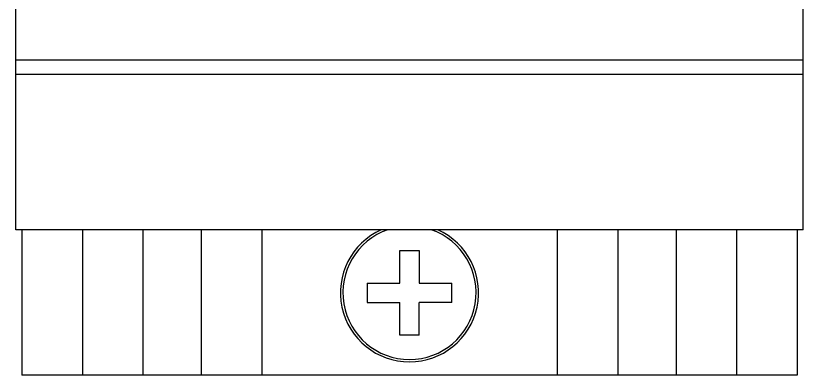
# Model space of a CAD drawing. Header units: millimetres. Extents: x 97 to 129, y 34 to 164.
# Drawn here: x 96.55 to 129.05, y 33.57 to 48.4 of the extents above; entities that cross this region are included whole.
import ezdxf

# ---------------------------------------------------------------- set-up
doc = ezdxf.new("R2010")
doc.units = ezdxf.units.MM
doc.header["$LTSCALE"] = 16.335
doc.layers.get('0').update_dxf_attribs({"linetype": 'CONTINUOUS'})

msp = doc.modelspace()

# ---------------------------------------------------------------- linework, layer by layer
at = {"linetype": 'Continuous'}
for p, q in [((96.551, 39.575), (96.551, 125.475)), ((129.051, 39.575), (129.051, 125.475)), ((129.051, 46.575), (96.551, 46.575)), ((129.051, 45.975), (96.551, 45.975)), ((129.051, 39.575), (96.551, 39.575)), ((96.801, 39.575), (96.801, 33.575)), ((99.301, 39.575), (99.301, 33.575)), ((101.801, 39.575), (101.801, 33.575)), ((104.201, 39.575), (104.201, 33.575)), ((106.701, 39.575), (106.701, 33.575)), ((118.901, 39.575), (118.901, 33.575)), ((121.401, 39.575), (121.401, 33.575)), ((123.801, 39.575), (123.801, 33.575)), ((126.301, 39.575), (126.301, 33.575)), ((128.801, 39.575), (128.801, 33.575)), ((112.401, 38.725), (113.201, 38.725)), ((112.401, 37.375), (112.401, 38.725)), ((113.201, 38.725), (113.201, 37.375)), ((111.051, 37.375), (112.401, 37.375)), ((111.051, 37.375), (111.051, 36.575)), ((113.201, 37.375), (114.551, 37.375)), ((114.551, 36.575), (114.551, 37.375)), ((111.051, 36.575), (112.401, 36.575)), ((112.401, 35.225), (112.401, 36.575)), ((114.551, 36.575), (113.201, 36.575)), ((113.201, 35.225), (113.201, 36.575)), ((113.201, 35.225), (112.401, 35.225)), ((128.801, 33.575), (96.801, 33.575))]:
    msp.add_line(p, q, dxfattribs=at)
for radius, start, end in [(2.85, 114.1365, 65.8635), (2.75, 108.9617, 71.0383)]:
    msp.add_arc((112.801, 36.975), radius, start, end, dxfattribs=at)

doc.saveas('drawing.dxf')
